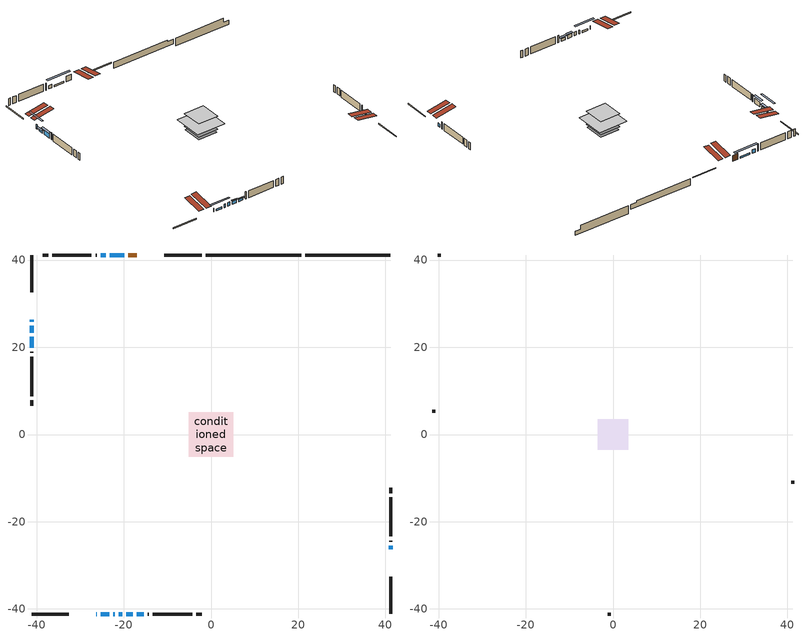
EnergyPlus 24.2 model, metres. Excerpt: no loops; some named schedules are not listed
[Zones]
conditioned space
 floor adiabatic (AdiabaticFloorConstruction): -5.05,-5.05 -5.05,5.05 5.05,5.05 5.05,-5.05 z1.29
 floor foundation (Slab1 construction): -3.36,-3.36 -3.36,3.36 3.36,3.36 3.36,-3.36 z-1.91
 floor foundation (Slab1 construction 1): -3.56,-3.56 -3.56,3.56 3.56,3.56 3.56,-3.56 z-0.84
 wall outside (RimJoist1 construction): -2.16,41.15 -10.66,41.15 / -41.15,-41.15 -32.65,-41.15 / -41.15,41.15 -41.15,32.65 / 41.15,-41.15 41.15,-32.65 z1.29:1.59
 wall outside (AdiabaticWallConstruction 1): -17.04,41.15 -18.94,41.15 z1.29:3.32
 wall outside (AdiabaticWallConstruction): -26.27,-41.15 -26.19,-41.15 / -22.36,-41.15 -22.07,-41.15 / -21.15,-41.15 -20.36,-41.15 / -19.44,-41.15 -17.91,-41.15 / 41.15,-26.27 41.15,-25.51 / -24.15,41.15 -25.27,41.15 z1.29:2.51; -41.15,26.27 -41.15,25.84 z1.29:2.92; -19.86,41.15 -23.22,41.15 / -25.27,-41.15 -23.28,-41.15 z1.29:1.88; -41.15,24.91 -41.15,23.36 z1.29:2.03; -41.15,22.43 -41.15,19.94 z1.29:2.97; -16.98,-41.15 -15.46,-41.15 z1.29:2.18
 wall outside (Wall1 construction): -26.2,41.15 -26.47,41.15 / -14.53,-41.15 -14.26,-41.15 / -41.15,19.01 -41.15,18.74 / 41.15,-24.58 41.15,-24.31 z1.29:3.73
 wall outside (Wall2 construction): -27.4,41.15 -36.43,41.15 / -13.33,-41.15 -4.3,-41.15 / -41.15,17.81 -41.15,8.78 / 41.15,-23.38 41.15,-14.35 z1.29:3.73
 wall outside (Wall3 construction): -37.36,41.15 -38.58,41.15 / -3.37,-41.15 -2.15,-41.15 / -41.15,7.85 -41.15,6.63 / 41.15,-13.42 41.15,-12.2 z1.29:3.73
 wall foundation (FoundationWall1 construction): 21.64,41.15,-1.91 21.64,41.15,0.83 39.2,41.15,0.83 39.2,41.15,-0.54 41.15,41.15,-0.54 41.15,41.15,-1.91
 wall foundation (FoundationWall2 construction): -1.23,41.15,-0.84 -1.23,41.15,1.29 18.52,41.15,1.29 18.52,41.15,0.76 20.71,41.15,0.76 20.71,41.15,-0.84
 window (WindowConstruction 6): -26.27,-41.15 -26.19,-41.15 z1.29:2.51
 window (WindowConstruction 9): -41.15,26.27 -41.15,25.84 z1.29:2.91
 window (WindowConstruction 10): -19.87,41.15 -23.22,41.15 z1.29:1.88
 window (WindowConstruction 11): -25.27,-41.15 -23.28,-41.15 z1.29:1.88
 window (WindowConstruction 7): -22.36,-41.15 -22.07,-41.15 z1.29:2.51
 window (WindowConstruction 8): -21.15,-41.15 -20.37,-41.15 z1.29:2.51
 window (WindowConstruction): -41.15,24.91 -41.15,23.36 z1.29:2.03
 window (WindowConstruction 1): -41.15,22.43 -41.15,19.94 z1.29:2.97
 window (WindowConstruction 2): -19.44,-41.15 -17.91,-41.15 z1.29:2.51
 window (WindowConstruction 3): -16.98,-41.15 -15.46,-41.15 z1.29:2.18
 window (WindowConstruction 4): 41.15,-26.27 41.15,-25.51 z1.29:2.51
 window (WindowConstruction 5): -24.15,41.15 -25.27,41.15 z1.29:2.51
 door (Door): -17.04,41.15 -18.94,41.15 z1.29:3.32
 ceiling adiabatic (AdiabaticFloorConstruction): 5.05,-5.05 5.05,5.05 -5.05,5.05 -5.05,-5.05 z1.29
 roof outside (Roof2 construction): -16.11,41.15,3.73 -16.11,33.91,4.93 -14.28,33.91,4.93 -14.28,41.15,3.73; -27.2,-41.15,3.73 -27.2,-33.91,4.93 -29.03,-33.91,4.93 -29.03,-41.15,3.73; -41.15,27.2,3.73 -33.91,27.2,4.93 -33.91,29.03,4.93 -41.15,29.03,3.73; 41.15,-27.2,3.73 33.91,-27.2,4.93 33.91,-29.03,4.93 41.15,-29.03,3.73
attic - vented
 floor to conditioned space (Floor1 construction Reversed): -3.49,-3.49 -3.49,3.49 3.49,3.49 3.49,-3.49 z3.73
 wall outside (Wall4 construction): -39.51,41.15 -40.22,41.15 / -1.22,-41.15 -0.51,-41.15 / -41.15,5.7 -41.15,4.99 / 41.15,-11.27 41.15,-10.56 z1.29:3.73
 roof outside (Roof1 construction): -13.35,41.15,3.73 -13.35,34.21,4.88 -11.59,34.21,4.88 -11.59,41.15,3.73; -29.96,-41.15,3.73 -29.96,-34.21,4.88 -31.72,-34.21,4.88 -31.72,-41.15,3.73; -41.15,29.96,3.73 -34.21,29.96,4.88 -34.21,31.72,4.88 -41.15,31.72,3.73; 41.15,-29.96,3.73 34.21,-29.96,4.88 34.21,-31.72,4.88 41.15,-31.72,3.73
shading: -41.15,22.85 -41.15,29.26 -41.76,29.26 -41.76,22.85 z5.9; -25.75,41.15 -17.34,41.15 -17.34,41.76 -25.75,41.76 z4.41; -20.75,-41.15 -27.8,-41.15 -27.8,-41.76 -20.75,-41.76 z4.41; -41.15,22.9 -41.15,25.37 -41.76,25.37 -41.76,22.9 z2.49; -41.15,19.3 -41.15,23.07 -41.76,23.07 -41.76,19.3 z3.61; -17.61,-41.15 -19.74,-41.15 -19.74,-41.76 -17.61,-41.76 z2.81; -15.16,-41.15 -17.28,-41.15 -17.28,-41.76 -15.16,-41.76 z2.48
[Building]
Building 1: Terrain=Suburbs
[Site:Location]
Sudbury AP_ON: Latitude {deg}=46.63; Longitude {deg}=-80.8; Time Zone {hr}=-5; Elevation {m}=348; Keep Site Location Information=Yes
[Site:GroundTemperature:Shallow]
-0.3816, -2.62727, -2.80711, -1.74143, 2.53671, 6.79491, 10.4865, 12.8251, 13.0238, 11.1217, 7.52425, 3.39668
[Site:WaterMainsTemperature]
Calculation Method=Schedule; Temperature Schedule=mains temperature schedule
[Material] Roughness=Rough; Thermal Absorptance=0.9
Name | Thickness {m} | Conductivity {W/m-K} | Density {kg/m3} | Specific Heat {J/kg-K} | Solar Absorptance | Visible Absorptance
asphalt or fiberglass shingles | 0.00635 | 0.162714 | 1121.4 | 1465.45 | 0.4 | 0.4
ceiling loosefill ins | 0.0846667 | 0.0480833 | 16.02 | 1046.75 | 0.7 | 0.7
ceiling stud and cavity | 0.1397 | 0.103169 | 65.682 | 1177.47 | 0.7 | 0.7
concrete 4.0 in. | 0.1016 | 1.803125 | 2242.8 | 837.4 | 0.7 | 0.7
concrete 8.0 in. | 0.2032 | 1.803125 | 2242.8 | 837.4 | 0.7 | 0.7
door material | 0.04445 | 0.188738 | 512.64 | 1214.23 | 0.7 | 0.7
exterior vertical ins; exterior vertical ins 1 | 0.00336226 | 0.029427 | 32.04 | 1214.23 | 0.7 | 0.7
floor covering | 0.0127 | 0.0433444 | 54.468 | 1339.84 | 0.6 | 0.6
floor rigid ins; wall rigid ins 1 | 0.512978 | 0.029427 | 32.04 | 1214.23 | 0.7 | 0.7
floor stud and cavity | 0.1397 | 1.75129 | 37.0049 | 1207.88 | 0.7 | 0.7
furniture material conditioned space 1 | 0.1524 | 0.115458 | 640.8 | 1214.23 | 0.6 | 0.6
gypsum board | 0.0127 | 0.160291 | 801 | 837.4 | 0.6 | 0.6
gypsum board 1 | 0.0127 | 0.160291 | 801 | 837.4 | 0.7 | 0.7
osb sheathing 0.5 in. | 0.0127 | 0.115458 | 512.64 | 1214.23 | 0.7 | 0.7
osb sheathing 0.75 in. | 0.01905 | 0.115458 | 512.64 | 1214.23 | 0.7 | 0.7
osb sheathing 2.0 in. | 0.0508 | 0.115458 | 512.64 | 1214.23 | 0.7 | 0.7
rim joist stud and cavity | 0.0508 | 0.0547875 | 125.044 | 1163.47 | 0.6 | 0.6
roof rigid ins; wall rigid ins | 0.051816 | 0.029427 | 32.04 | 1214.23 | 0.7 | 0.7
roof stud and cavity | 0.2032 | 0.151431 | 78.34581 | 1123.46 | 0.7 | 0.7
wall stud and cavity | 0.1397 | 0.202397 | 139.0536 | 1170.24 | 0.7 | 0.7
wall stud and cavity 1 | 0.1397 | 0.0809575 | 139.0536 | 1170.24 | 0.7 | 0.7
wall stud and cavity 2 | 0.1397 | 0.0985572 | 139.0536 | 1170.24 | 0.7 | 0.7
wall stud and cavity 3 | 0.0889 | 6.1454 | 50.32683 | 1063.81 | 0.6 | 0.6
wall stud and cavity 4 | 0.0889 | 0.380278 | 52.3479 | 1209.89 | 0.7 | 0.7
wall stud and cavity 5 | 0.0889 | 0.391764 | 83.0341 | 1211.67 | 0.7 | 0.7
wood siding | 0.0254 | 0.102417 | 544.68 | 1172.36 | 0.4 | 0.4
wood siding 1 | 0.00254 | 0.102417 | 544.68 | 1172.36 | 0.4 | 0.4
wood siding 2; wood siding 3; wood siding 4 | 0.0254 | 0.102417 | 544.68 | 1172.36 | 0.7 | 0.7
[WindowMaterial:SimpleGlazingSystem]
Name | U-Factor {W/m2-K} | Solar Heat Gain Coefficient
WindowMaterial | 2.84638 | 0.64
WindowMaterial 1 | 2.83843 | 0.7
WindowMaterial 10 | 5.49687 | 0.71
WindowMaterial 11 | 5.37309 | 0.69
WindowMaterial 2 | 2.84865 | 0.67
WindowMaterial 3 | 2.847517 | 0.65
WindowMaterial 4 | 2.850356 | 0.63
WindowMaterial 5 | 2.84411 | 0.65
WindowMaterial 6 | 7.36323 | 0.59
WindowMaterial 7 | 6.853346 | 0.71
WindowMaterial 8 | 6.67051 | 0.76
WindowMaterial 9 | 5.27429 | 0.67
[Construction]
AdiabaticFloorConstruction: floor stud and cavity, floor rigid ins, osb sheathing 0.75 in., floor covering
AdiabaticWallConstruction: wood siding 3, wall rigid ins 1, wall stud and cavity 4, gypsum board
AdiabaticWallConstruction 1: wood siding 4, wall rigid ins 1, wall stud and cavity 4, gypsum board
Door: door material
Floor1 construction Reversed: gypsum board, ceiling stud and cavity, ceiling loosefill ins
FoundationWall1 construction; FoundationWall2 construction: concrete 8.0 in., gypsum board 1
furniture construction conditioned space 1: furniture material conditioned space 1
PartitionWallConstruction: gypsum board, wall stud and cavity 5, gypsum board
RimJoist1 construction: wood siding 2, osb sheathing 2.0 in., rim joist stud and cavity
Roof1 construction: asphalt or fiberglass shingles
Roof2 construction: asphalt or fiberglass shingles, roof rigid ins, osb sheathing 0.75 in., roof stud and cavity, gypsum board
Slab1 construction; Slab1 construction 1: concrete 4.0 in.
Wall1 construction: wood siding, wall rigid ins, osb sheathing 0.5 in., wall stud and cavity, gypsum board
Wall2 construction: wood siding, osb sheathing 0.5 in., wall stud and cavity 1, gypsum board
Wall3 construction: wood siding, osb sheathing 0.5 in., wall stud and cavity 2, gypsum board
Wall4 construction: wood siding 1, wall stud and cavity 3
WindowConstruction: WindowMaterial
WindowConstruction 1: WindowMaterial 1
WindowConstruction 10: WindowMaterial 10
WindowConstruction 11: WindowMaterial 11
WindowConstruction 2: WindowMaterial 2
WindowConstruction 3: WindowMaterial 3
WindowConstruction 4: WindowMaterial 4
WindowConstruction 5: WindowMaterial 5
WindowConstruction 6: WindowMaterial 6
WindowConstruction 7: WindowMaterial 7
WindowConstruction 8: WindowMaterial 8
WindowConstruction 9: WindowMaterial 9
[Zone] Multiplier=1; Part of Total Floor Area=Yes
Name | Volume {m3}
attic - vented | 9.33205
conditioned space | 522.5
[Space]
Name | Zone | Volume {m3}
attic - vented 1 | attic - vented | 9.33205
conditioned space 1 | conditioned space | 522.5
[ZoneInfiltration:EffectiveLeakageArea]
infil attic - vented 1: Zone or Space=attic - vented 1; Schedule=Always On Discrete; Effective Air Leakage Area {cm2}=1887.87; Stack Coefficient=0.000249947; Wind Coefficient=1.06818e-05
[ZoneMixing]
whole house fan mix: Zone or Space=attic - vented; Schedule=Always On Continuous; Design Flow Rate Calculation Method=Flow/Zone; Design Flow Rate {m3/s}=0; Source Zone or Space=conditioned space
[SurfaceProperty:ExposedFoundationPerimeter] Exposed Perimeter Calculation Method=TotalExposedPerimeter
Name | Total Exposed Perimeter {m}
Slab1 | 19.507
Slab1 1 | 21.946
[InternalMass] Zone or ZoneList=conditioned space; Space or SpaceList=conditioned space 1
Name | Construction | Surface Area {m2}
furniture mass conditioned space 1 | furniture construction conditioned space 1 | 79.1203
partition wall mass | PartitionWallConstruction | 197.801
[Lights]
interior lighting: Zone or ZoneList or Space or SpaceList=conditioned space 1; Schedule=interior lighting schedule; Design Level Calculation Method=LightingLevel; Lighting Level {W}=343.2; Return Air Fraction=0; Fraction Radiant=0.6; Fraction Visible=0.2; Fraction Replaceable=1
[People]
occupants: Zone or ZoneList or Space or SpaceList=conditioned space 1; Number of People Schedule=occupants schedule; Number of People Calculation Method=People; Number of People=3; Fraction Radiant=0.314171; Sensible Heat Fraction=0.56303; Activity Level Schedule=occupants activity schedule; Carbon Dioxide Generation Rate {m3/s-W}=0; Enable ASHRAE 55 Comfort Warnings=No; Mean Radiant Temperature Calculation Type=EnclosureAveraged
[ElectricEquipment] Zone or ZoneList or Space or SpaceList=conditioned space 1; Design Level Calculation Method=EquipmentLevel
Name | Schedule | Design Level {W} | Fraction Latent | Fraction Radiant | Fraction Lost
clothes dryer | clothes dryer schedule | 140.772 | 0.015 | 0.081 | 0.85
clothes washer | clothes washer schedule | 32.1985 | 0.03 | 0.162 | 0.7
cooking range | cooking range schedule | 215.147 | 0.08 | 0.432 | 0.2
dishwasher | dishwasher schedule | 66.8632 | 0.3 | 0.18 | 0.4
fridge | fridge schedule | 72.9452 | 0 | 0.6 | 0
mech vent house fan | mech vent house fan schedule | 0 | 0 | 0 | 1
mech vent house fan cfis | mech vent house fan cfis schedule | 0 | 0 | 0 | 0
misc plug loads | misc plug loads schedule | 494.7 | 0.045 | 0.513 | 0.1
whole house fan | Always On Discrete | 0 | 0 | 0 | 1
[OtherEquipment] Zone or ZoneList or Space or SpaceList=conditioned space 1; Design Level Calculation Method=EquipmentLevel
Name | Fuel Type | Schedule | Design Level {W} | Fraction Latent | Fraction Radiant | Fraction Lost
clothes dryer 1 | Electricity | clothes dryer schedule | 0 | 0.015 | 0.081 | 0.85
cooking range 1 | Electricity | cooking range schedule | 0 | 0.08 | 0.432 | 0.2
general water use latent | None | general water use schedule | 62.594 | 1 | 0 | 0
general water use sensible | None | general water use schedule | -61.6891 | 0 | 0.6 | 0
mech vent house fan latent load | None | Always On Discrete | 0 | 1 | 0 | 0
mech vent house fan sensible load | None | Always On Discrete | 0 | 0 | 0 | 0
water heater energy adjustment1 | Electricity | Always On Discrete | 0.01 | 0 | 0 | 1
[ZoneInfiltration:DesignFlowRate] Zone or ZoneList or Space or SpaceList=conditioned space 1; Schedule=Always On Discrete; Design Flow Rate Calculation Method=Flow/Zone; Design Flow Rate {m3/s}=0
infil flow; natural vent flow; whole house fan flow
[ZoneControl:Thermostat]
conditioned space Thermostat: Zone or ZoneList=conditioned space; Control Type Schedule=conditioned space Thermostat Schedule; Control 1=conditioned space temperature setpoint; Temperature Difference Between Cutout And Setpoint {deltaC}=0
[ThermostatSetpoint:DualSetpoint]
conditioned space temperature setpoint: Heating Setpoint Temperature Schedule=heating setpoint; Cooling Setpoint Temperature Schedule=cooling setpoint
[Zone equipment]
conditioned space: electric baseboard
[Foundation:Kiva] Initial Indoor Air Temperature {C}=18; Wall Depth Below Slab {m}=0.2032; Custom Block X Position 1 {m}=0.2159; Custom Block Z Position 1 {m}=0
Name | Wall Height Above Grade {m} | Custom Block Material Name 1 | Custom Block Depth 1 {m}
Foundation Kiva 1 | 0.830001 | exterior vertical ins | 2.74
Foundation Kiva 2 | 1.29001 | exterior vertical ins 1 | 2.13
[Foundation:Kiva:Settings]
Soil Conductivity {W/m-K}=0.849921; Soil Density {kg/m3}=1842.3; Soil Specific Heat {J/kg-K}=418.7; Ground Solar Absorptivity=0.9; Ground Thermal Absorptivity=0.9; Ground Surface Roughness {m}=0.03; Far-Field Width {m}=40; Deep-Ground Boundary Condition=ZeroFlux; Deep-Ground Depth {m}=40; Minimum Cell Dimension {m}=0.2; Maximum Cell Growth Coefficient=3; Simulation Timestep=Timestep
[Exterior:Lights]
exterior lighting: Schedule=exterior lighting schedule; Design Level {W}=75.6
[EnergyManagementSystem:Sensor] Output:Variable or Output:Meter Index Key=conditioned space
Name | Output:Variable or Output:Meter
conditioned_space_clg_unmet_s | Zone Cooling Setpoint Not Met Time
conditioned_space_htg_unmet_s | Zone Heating Setpoint Not Met Time
fridge_tin_s; tin_s; tin_s_1 | Zone Mean Air Temperature
tout_s | Zone Outdoor Air Drybulb Temperature
win_s | Zone Air Humidity Ratio
[Schedule:Constant]
Name | Hourly Value
Always On Continuous; mech vent house fan schedule; mech vent house fan cfis schedule; Always On Discrete | 1
occupants activity schedule | 117.228
fridge schedule | 0
[Schedule:Week:Daily]
interior lighting schedule Week Rule - Jan1-Jan27: interior lighting schedule day, interior lighting schedule day, interior lighting schedule day, interior lighting schedule day, interior lighting schedule day, interior lighting schedule day, interior lighting schedule day, interior lighting schedule default day, interior lighting schedule default day, interior lighting schedule default day, interior lighting schedule default day, interior lighting schedule default day
interior lighting schedule Week Rule - Jan28-Feb3: interior lighting schedule day, interior lighting schedule day, interior lighting schedule day, interior lighting schedule day, interior lighting schedule day 1, interior lighting schedule day 1, interior lighting schedule day 1, interior lighting schedule default day, interior lighting schedule default day, interior lighting schedule default day, interior lighting schedule default day, interior lighting schedule default day
interior lighting schedule Week Rule - Feb4-Feb24: interior lighting schedule day 1, interior lighting schedule day 1, interior lighting schedule day 1, interior lighting schedule day 1, interior lighting schedule day 1, interior lighting schedule day 1, interior lighting schedule day 1, interior lighting schedule default day, interior lighting schedule default day, interior lighting schedule default day, interior lighting schedule default day, interior lighting schedule default day
interior lighting schedule Week Rule - Feb25-Mar3: interior lighting schedule day 1, interior lighting schedule day 1, interior lighting schedule day 1, interior lighting schedule day 1, interior lighting schedule day 2, interior lighting schedule day 2, interior lighting schedule day 2, interior lighting schedule default day, interior lighting schedule default day, interior lighting schedule default day, interior lighting schedule default day, interior lighting schedule default day
interior lighting schedule Week Rule - Mar4-Mar31: interior lighting schedule day 2, interior lighting schedule day 2, interior lighting schedule day 2, interior lighting schedule day 2, interior lighting schedule day 2, interior lighting schedule day 2, interior lighting schedule day 2, interior lighting schedule default day, interior lighting schedule default day, interior lighting schedule default day, interior lighting schedule default day, interior lighting schedule default day
interior lighting schedule Week Rule - Apr1-Apr28: interior lighting schedule day 3, interior lighting schedule day 3, interior lighting schedule day 3, interior lighting schedule day 3, interior lighting schedule day 3, interior lighting schedule day 3, interior lighting schedule day 3, interior lighting schedule default day, interior lighting schedule default day, interior lighting schedule default day, interior lighting schedule default day, interior lighting schedule default day
interior lighting schedule Week Rule - Apr29-May5: interior lighting schedule day 3, interior lighting schedule day 3, interior lighting schedule day 4, interior lighting schedule day 4, interior lighting schedule day 4, interior lighting schedule day 4, interior lighting schedule day 4, interior lighting schedule default day, interior lighting schedule default day, interior lighting schedule default day, interior lighting schedule default day, interior lighting schedule default day
interior lighting schedule Week Rule - May6-May26: interior lighting schedule day 4, interior lighting schedule day 4, interior lighting schedule day 4, interior lighting schedule day 4, interior lighting schedule day 4, interior lighting schedule day 4, interior lighting schedule day 4, interior lighting schedule default day, interior lighting schedule default day, interior lighting schedule default day, interior lighting schedule default day, interior lighting schedule default day
interior lighting schedule Week Rule - May27-Jun2: interior lighting schedule day 4, interior lighting schedule day 4, interior lighting schedule day 4, interior lighting schedule day 4, interior lighting schedule day 4, interior lighting schedule day 5, interior lighting schedule day 5, interior lighting schedule default day, interior lighting schedule default day, interior lighting schedule default day, interior lighting schedule default day, interior lighting schedule default day
interior lighting schedule Week Rule - Jun3-Jun30: interior lighting schedule day 5, interior lighting schedule day 5, interior lighting schedule day 5, interior lighting schedule day 5, interior lighting schedule day 5, interior lighting schedule day 5, interior lighting schedule day 5, interior lighting schedule default day, interior lighting schedule default day, interior lighting schedule default day, interior lighting schedule default day, interior lighting schedule default day
interior lighting schedule Week Rule - Jul1-Jul28: interior lighting schedule day 6, interior lighting schedule day 6, interior lighting schedule day 6, interior lighting schedule day 6, interior lighting schedule day 6, interior lighting schedule day 6, interior lighting schedule day 6, interior lighting schedule default day, interior lighting schedule default day, interior lighting schedule default day, interior lighting schedule default day, interior lighting schedule default day
interior lighting schedule Week Rule - Jul29-Aug4: interior lighting schedule day 6, interior lighting schedule day 6, interior lighting schedule day 6, interior lighting schedule day 7, interior lighting schedule day 7, interior lighting schedule day 7, interior lighting schedule day 7, interior lighting schedule default day, interior lighting schedule default day, interior lighting schedule default day, interior lighting schedule default day, interior lighting schedule default day
interior lighting schedule Week Rule - Aug5-Aug25: interior lighting schedule day 7, interior lighting schedule day 7, interior lighting schedule day 7, interior lighting schedule day 7, interior lighting schedule day 7, interior lighting schedule day 7, interior lighting schedule day 7, interior lighting schedule default day, interior lighting schedule default day, interior lighting schedule default day, interior lighting schedule default day, interior lighting schedule default day
interior lighting schedule Week Rule - Aug26-Sep1: interior lighting schedule day 7, interior lighting schedule day 7, interior lighting schedule day 7, interior lighting schedule day 7, interior lighting schedule day 7, interior lighting schedule day 7, interior lighting schedule day 8, interior lighting schedule default day, interior lighting schedule default day, interior lighting schedule default day, interior lighting schedule default day, interior lighting schedule default day
interior lighting schedule Week Rule - Sep2-Sep29: interior lighting schedule day 8, interior lighting schedule day 8, interior lighting schedule day 8, interior lighting schedule day 8, interior lighting schedule day 8, interior lighting schedule day 8, interior lighting schedule day 8, interior lighting schedule default day, interior lighting schedule default day, interior lighting schedule default day, interior lighting schedule default day, interior lighting schedule default day
interior lighting schedule Week Rule - Sep30-Oct6: interior lighting schedule day 8, interior lighting schedule day 9, interior lighting schedule day 9, interior lighting schedule day 9, interior lighting schedule day 9, interior lighting schedule day 9, interior lighting schedule day 9, interior lighting schedule default day, interior lighting schedule default day, interior lighting schedule default day, interior lighting schedule default day, interior lighting schedule default day
interior lighting schedule Week Rule - Oct7-Oct27: interior lighting schedule day 9, interior lighting schedule day 9, interior lighting schedule day 9, interior lighting schedule day 9, interior lighting schedule day 9, interior lighting schedule day 9, interior lighting schedule day 9, interior lighting schedule default day, interior lighting schedule default day, interior lighting schedule default day, interior lighting schedule default day, interior lighting schedule default day
interior lighting schedule Week Rule - Oct28-Nov3: interior lighting schedule day 9, interior lighting schedule day 9, interior lighting schedule day 9, interior lighting schedule day 9, interior lighting schedule day 10, interior lighting schedule day 10, interior lighting schedule day 10, interior lighting schedule default day, interior lighting schedule default day, interior lighting schedule default day, interior lighting schedule default day, interior lighting schedule default day
interior lighting schedule Week Rule - Nov4-Nov24: interior lighting schedule day 10, interior lighting schedule day 10, interior lighting schedule day 10, interior lighting schedule day 10, interior lighting schedule day 10, interior lighting schedule day 10, interior lighting schedule day 10, interior lighting schedule default day, interior lighting schedule default day, interior lighting schedule default day, interior lighting schedule default day, interior lighting schedule default day
interior lighting schedule Week Rule - Nov25-Dec1: interior lighting schedule day 10, interior lighting schedule day 10, interior lighting schedule day 10, interior lighting schedule day 10, interior lighting schedule day 10, interior lighting schedule day 10, interior lighting schedule day 11, interior lighting schedule default day, interior lighting schedule default day, interior lighting schedule default day, interior lighting schedule default day, interior lighting schedule default day
interior lighting schedule Week Rule - Dec2-Dec31: interior lighting schedule day 11, interior lighting schedule day 11, interior lighting schedule day 11, interior lighting schedule day 11, interior lighting schedule day 11, interior lighting schedule day 11, interior lighting schedule day 11, interior lighting schedule default day, interior lighting schedule default day, interior lighting schedule default day, interior lighting schedule default day, interior lighting schedule default day
occupants schedule Week Rule - Jan1-Dec31: occupants schedule day, occupants schedule day, occupants schedule day, occupants schedule day, occupants schedule day, occupants schedule day, occupants schedule day, occupants schedule default day, occupants schedule default day, occupants schedule default day, occupants schedule default day, occupants schedule default day
clothes dryer schedule Week Rule - Jan1-Dec31: clothes dryer schedule day, clothes dryer schedule day, clothes dryer schedule day, clothes dryer schedule day, clothes dryer schedule day, clothes dryer schedule day, clothes dryer schedule day, clothes dryer schedule default day, clothes dryer schedule default day, clothes dryer schedule default day, clothes dryer schedule default day, clothes dryer schedule default day
clothes washer schedule Week Rule - Jan1-Dec31: clothes washer schedule day, clothes washer schedule day, clothes washer schedule day, clothes washer schedule day, clothes washer schedule day, clothes washer schedule day, clothes washer schedule day, clothes washer schedule default day, clothes washer schedule default day, clothes washer schedule default day, clothes washer schedule default day, clothes washer schedule default day
cooking range schedule Week Rule - Jan1-Dec31: cooking range schedule day, cooking range schedule day, cooking range schedule day, cooking range schedule day, cooking range schedule day, cooking range schedule day, cooking range schedule day, cooking range schedule default day, cooking range schedule default day, cooking range schedule default day, cooking range schedule default day, cooking range schedule default day
dishwasher schedule Week Rule - Jan1-Dec31: dishwasher schedule day, dishwasher schedule day, dishwasher schedule day, dishwasher schedule day, dishwasher schedule day, dishwasher schedule day, dishwasher schedule day, dishwasher schedule default day, dishwasher schedule default day, dishwasher schedule default day, dishwasher schedule default day, dishwasher schedule default day
misc plug loads schedule Week Rule - Jan1-Dec31: misc plug loads schedule day, misc plug loads schedule day, misc plug loads schedule day, misc plug loads schedule day, misc plug loads schedule day, misc plug loads schedule day, misc plug loads schedule day, misc plug loads schedule default day, misc plug loads schedule default day, misc plug loads schedule default day, misc plug loads schedule default day, misc plug loads schedule default day
general water use schedule Week Rule - Jan1-Dec31: general water use schedule day, general water use schedule day, general water use schedule day, general water use schedule day, general water use schedule day, general water use schedule day, general water use schedule day, general water use schedule default day, general water use schedule default day, general water use schedule default day, general water use schedule default day, general water use schedule default day
exterior lighting schedule Week Rule - Jan1-Jan27: exterior lighting schedule day, exterior lighting schedule day, exterior lighting schedule day, exterior lighting schedule day, exterior lighting schedule day, exterior lighting schedule day, exterior lighting schedule day, exterior lighting schedule default day, exterior lighting schedule default day, exterior lighting schedule default day, exterior lighting schedule default day, exterior lighting schedule default day
exterior lighting schedule Week Rule - Jan28-Feb3: exterior lighting schedule day, exterior lighting schedule day, exterior lighting schedule day, exterior lighting schedule day, exterior lighting schedule day 1, exterior lighting schedule day 1, exterior lighting schedule day 1, exterior lighting schedule default day, exterior lighting schedule default day, exterior lighting schedule default day, exterior lighting schedule default day, exterior lighting schedule default day
exterior lighting schedule Week Rule - Feb4-Feb24: exterior lighting schedule day 1, exterior lighting schedule day 1, exterior lighting schedule day 1, exterior lighting schedule day 1, exterior lighting schedule day 1, exterior lighting schedule day 1, exterior lighting schedule day 1, exterior lighting schedule default day, exterior lighting schedule default day, exterior lighting schedule default day, exterior lighting schedule default day, exterior lighting schedule default day
exterior lighting schedule Week Rule - Feb25-Mar3: exterior lighting schedule day 1, exterior lighting schedule day 1, exterior lighting schedule day 1, exterior lighting schedule day 1, exterior lighting schedule day 2, exterior lighting schedule day 2, exterior lighting schedule day 2, exterior lighting schedule default day, exterior lighting schedule default day, exterior lighting schedule default day, exterior lighting schedule default day, exterior lighting schedule default day
exterior lighting schedule Week Rule - Mar4-Mar31: exterior lighting schedule day 2, exterior lighting schedule day 2, exterior lighting schedule day 2, exterior lighting schedule day 2, exterior lighting schedule day 2, exterior lighting schedule day 2, exterior lighting schedule day 2, exterior lighting schedule default day, exterior lighting schedule default day, exterior lighting schedule default day, exterior lighting schedule default day, exterior lighting schedule default day
exterior lighting schedule Week Rule - Apr1-Apr28: exterior lighting schedule day 3, exterior lighting schedule day 3, exterior lighting schedule day 3, exterior lighting schedule day 3, exterior lighting schedule day 3, exterior lighting schedule day 3, exterior lighting schedule day 3, exterior lighting schedule default day, exterior lighting schedule default day, exterior lighting schedule default day, exterior lighting schedule default day, exterior lighting schedule default day
exterior lighting schedule Week Rule - Apr29-May5: exterior lighting schedule day 3, exterior lighting schedule day 3, exterior lighting schedule day 4, exterior lighting schedule day 4, exterior lighting schedule day 4, exterior lighting schedule day 4, exterior lighting schedule day 4, exterior lighting schedule default day, exterior lighting schedule default day, exterior lighting schedule default day, exterior lighting schedule default day, exterior lighting schedule default day
exterior lighting schedule Week Rule - May6-May26: exterior lighting schedule day 4, exterior lighting schedule day 4, exterior lighting schedule day 4, exterior lighting schedule day 4, exterior lighting schedule day 4, exterior lighting schedule day 4, exterior lighting schedule day 4, exterior lighting schedule default day, exterior lighting schedule default day, exterior lighting schedule default day, exterior lighting schedule default day, exterior lighting schedule default day
exterior lighting schedule Week Rule - May27-Jun2: exterior lighting schedule day 4, exterior lighting schedule day 4, exterior lighting schedule day 4, exterior lighting schedule day 4, exterior lighting schedule day 4, exterior lighting schedule day 5, exterior lighting schedule day 5, exterior lighting schedule default day, exterior lighting schedule default day, exterior lighting schedule default day, exterior lighting schedule default day, exterior lighting schedule default day
exterior lighting schedule Week Rule - Jun3-Jun30: exterior lighting schedule day 5, exterior lighting schedule day 5, exterior lighting schedule day 5, exterior lighting schedule day 5, exterior lighting schedule day 5, exterior lighting schedule day 5, exterior lighting schedule day 5, exterior lighting schedule default day, exterior lighting schedule default day, exterior lighting schedule default day, exterior lighting schedule default day, exterior lighting schedule default day
exterior lighting schedule Week Rule - Jul1-Jul28: exterior lighting schedule day 6, exterior lighting schedule day 6, exterior lighting schedule day 6, exterior lighting schedule day 6, exterior lighting schedule day 6, exterior lighting schedule day 6, exterior lighting schedule day 6, exterior lighting schedule default day, exterior lighting schedule default day, exterior lighting schedule default day, exterior lighting schedule default day, exterior lighting schedule default day
exterior lighting schedule Week Rule - Jul29-Aug4: exterior lighting schedule day 6, exterior lighting schedule day 6, exterior lighting schedule day 6, exterior lighting schedule day 7, exterior lighting schedule day 7, exterior lighting schedule day 7, exterior lighting schedule day 7, exterior lighting schedule default day, exterior lighting schedule default day, exterior lighting schedule default day, exterior lighting schedule default day, exterior lighting schedule default day
exterior lighting schedule Week Rule - Aug5-Aug25: exterior lighting schedule day 7, exterior lighting schedule day 7, exterior lighting schedule day 7, exterior lighting schedule day 7, exterior lighting schedule day 7, exterior lighting schedule day 7, exterior lighting schedule day 7, exterior lighting schedule default day, exterior lighting schedule default day, exterior lighting schedule default day, exterior lighting schedule default day, exterior lighting schedule default day
exterior lighting schedule Week Rule - Aug26-Sep1: exterior lighting schedule day 7, exterior lighting schedule day 7, exterior lighting schedule day 7, exterior lighting schedule day 7, exterior lighting schedule day 7, exterior lighting schedule day 7, exterior lighting schedule day 8, exterior lighting schedule default day, exterior lighting schedule default day, exterior lighting schedule default day, exterior lighting schedule default day, exterior lighting schedule default day
exterior lighting schedule Week Rule - Sep2-Sep29: exterior lighting schedule day 8, exterior lighting schedule day 8, exterior lighting schedule day 8, exterior lighting schedule day 8, exterior lighting schedule day 8, exterior lighting schedule day 8, exterior lighting schedule day 8, exterior lighting schedule default day, exterior lighting schedule default day, exterior lighting schedule default day, exterior lighting schedule default day, exterior lighting schedule default day
[Schedule:Year]
interior lighting schedule: interior lighting schedule Week Rule - Jan1-Jan27, 1, 1, 1, 27, interior lighting schedule Week Rule - Jan28-Feb3, 1, 28, 2, 3, interior lighting schedule Week Rule - Feb4-Feb24, 2, 4, 2, 24, interior lighting schedule Week Rule - Feb25-Mar3, 2, 25, 3, 3, interior lighting schedule Week Rule - Mar4-Mar31, 3, 4, 3, 31, interior lighting schedule Week Rule - Apr1-Apr28, 4, 1, 4, 28, interior lighting schedule Week Rule - Apr29-May5, 4, 29, 5, 5, interior lighting schedule Week Rule - May6-May26, 5, 6, 5, 26, interior lighting schedule Week Rule - May27-Jun2, 5, 27, 6, 2, interior lighting schedule Week Rule - Jun3-Jun30, 6, 3, 6, 30, interior lighting schedule Week Rule - Jul1-Jul28, 7, 1, 7, 28, interior lighting schedule Week Rule - Jul29-Aug4, 7, 29, 8, 4, interior lighting schedule Week Rule - Aug5-Aug25, 8, 5, 8, 25, interior lighting schedule Week Rule - Aug26-Sep1, 8, 26, 9, 1, interior lighting schedule Week Rule - Sep2-Sep29, 9, 2, 9, 29, interior lighting schedule Week Rule - Sep30-Oct6, 9, 30, 10, 6, interior lighting schedule Week Rule - Oct7-Oct27, 10, 7, 10, 27, interior lighting schedule Week Rule - Oct28-Nov3, 10, 28, 11, 3, interior lighting schedule Week Rule - Nov4-Nov24, 11, 4, 11, 24, interior lighting schedule Week Rule - Nov25-Dec1, 11, 25, 12, 1, interior lighting schedule Week Rule - Dec2-Dec31, 12, 2, 12, 31
occupants schedule: occupants schedule Week Rule - Jan1-Dec31, 1, 1, 12, 31
clothes dryer schedule: clothes dryer schedule Week Rule - Jan1-Dec31, 1, 1, 12, 31
clothes washer schedule: clothes washer schedule Week Rule - Jan1-Dec31, 1, 1, 12, 31
cooking range schedule: cooking range schedule Week Rule - Jan1-Dec31, 1, 1, 12, 31
dishwasher schedule: dishwasher schedule Week Rule - Jan1-Dec31, 1, 1, 12, 31
misc plug loads schedule: misc plug loads schedule Week Rule - Jan1-Dec31, 1, 1, 12, 31
general water use schedule: general water use schedule Week Rule - Jan1-Dec31, 1, 1, 12, 31
exterior lighting schedule: exterior lighting schedule Week Rule - Jan1-Jan27, 1, 1, 1, 27, exterior lighting schedule Week Rule - Jan28-Feb3, 1, 28, 2, 3, exterior lighting schedule Week Rule - Feb4-Feb24, 2, 4, 2, 24, exterior lighting schedule Week Rule - Feb25-Mar3, 2, 25, 3, 3, exterior lighting schedule Week Rule - Mar4-Mar31, 3, 4, 3, 31, exterior lighting schedule Week Rule - Apr1-Apr28, 4, 1, 4, 28, exterior lighting schedule Week Rule - Apr29-May5, 4, 29, 5, 5, exterior lighting schedule Week Rule - May6-May26, 5, 6, 5, 26, exterior lighting schedule Week Rule - May27-Jun2, 5, 27, 6, 2, exterior lighting schedule Week Rule - Jun3-Jun30, 6, 3, 6, 30, exterior lighting schedule Week Rule - Jul1-Jul28, 7, 1, 7, 28, exterior lighting schedule Week Rule - Jul29-Aug4, 7, 29, 8, 4, exterior lighting schedule Week Rule - Aug5-Aug25, 8, 5, 8, 25, exterior lighting schedule Week Rule - Aug26-Sep1, 8, 26, 9, 1, exterior lighting schedule Week Rule - Sep2-Sep29, 9, 2, 9, 29, exterior lighting schedule Week Rule - Sep30-Oct6, 9, 30, 10, 6, exterior lighting schedule Week Rule - Oct7-Oct27, 10, 7, 10, 27, exterior lighting schedule Week Rule - Oct28-Nov3, 10, 28, 11, 3, exterior lighting schedule Week Rule - Nov4-Nov24, 11, 4, 11, 24, exterior lighting schedule Week Rule - Nov25-Dec1, 11, 25, 12, 1, exterior lighting schedule Week Rule - Dec2-Dec31, 12, 2, 12, 31
[Schedule:Compact]
conditioned space Thermostat Schedule: Through: 12/31, For: AllDays, Until: 24:00, 4
mains temperature schedule: Through: 01/01, For: AllDays, Until: 24:00, 4.89722, Through: 01/02, For: AllDays, Until: 24:00, 4.825, Through: 01/03, For: AllDays, Until: 24:00, 4.75389, Through: 01/04, For: AllDays, Until: 24:00, 4.68333, Through: 01/05, For: AllDays, Until: 24:00, 4.61444, Through: 01/06, For: AllDays, Until: 24:00, 4.54611, Through: 01/07, For: AllDays, Until: 24:00, 4.47889, Through: 01/08, For: AllDays, Until: 24:00, 4.41333, Through: 01/09, For: AllDays, Until: 24:00, 4.34833, Through: 01/10, For: AllDays, Until: 24:00, 4.285, Through: 01/11, For: AllDays, Until: 24:00, 4.22278, Through: 01/12, For: AllDays, Until: 24:00, 4.16111, Through: 01/13, For: AllDays, Until: 24:00, 4.10167, Through: 01/14, For: AllDays, Until: 24:00, 4.04278, Through: 01/15, For: AllDays, Until: 24:00, 3.985, Through: 01/16, For: AllDays, Until: 24:00, 3.92889, Through: 01/17, For: AllDays, Until: 24:00, 3.87389, Through: 01/18, For: AllDays, Until: 24:00, 3.82056, Through: 01/19, For: AllDays, Until: 24:00, 3.76833, Through: 01/20, For: AllDays, Until: 24:00, 3.71722, Through: 01/21, For: AllDays, Until: 24:00, 3.66778, Through: 01/22, For: AllDays, Until: 24:00, 3.61944, Through: 01/23, For: AllDays, Until: 24:00, 3.57278, Through: 01/24, For: AllDays, Until: 24:00, 3.52722, Through: 01/25, For: AllDays, Until: 24:00, 3.48333, Through: 01/26, For: AllDays, Until: 24:00, 3.44056, Through: 01/27, For: AllDays, Until: 24:00, 3.39944, Through: 01/28, For: AllDays, Until: 24:00, 3.35944, Through: 01/29, For: AllDays, Until: 24:00, 3.32111, Through: 01/30, For: AllDays, Until: 24:00, 3.28444, Through: 01/31, For: AllDays, Until: 24:00, 3.24889, Through: 02/01, For: AllDays, Until: 24:00, 3.215, Through: 02/02, For: AllDays, Until: 24:00, 3.18278, Through: 02/03, For: AllDays, Until: 24:00, 3.15167, Through: 02/04, For: AllDays, Until: 24:00, 3.12278, Through: 02/05, For: AllDays, Until: 24:00, 3.095, Through: 02/06, For: AllDays, Until: 24:00, 3.06833, Through: 02/07, For: AllDays, Until: 24:00, 3.04389, Through: 02/08, For: AllDays, Until: 24:00, 3.02056, Through: 02/09, For: AllDays, Until: 24:00, 2.99889, Through: 02/10, For: AllDays, Until: 24:00, 2.97889, Through: 02/11, For: AllDays, Until: 24:00, 2.96056, Through: 02/12, For: AllDays, Until: 24:00, 2.94333, Through: 02/13, For: AllDays, Until: 24:00, 2.92833, Through: 02/14, For: AllDays, Until: 24:00, 2.91444, Through: 02/15, For: AllDays, Until: 24:00, 2.90222, Through: 02/16, For: AllDays, Until: 24:00, 2.89167, Through: 02/17, For: AllDays, Until: 24:00, 2.88278, Through: 02/18, For: AllDays, Until: 24:00, 2.87556, Through: 02/19, For: AllDays, Until: 24:00, 2.86944, Through: 02/20, For: AllDays, Until: 24:00, 2.86556, Through: 02/21, For: AllDays, Until: 24:00, 2.86278, Through: 02/22, For: AllDays, Until: 24:00, 2.86222, Through: 02/23, For: AllDays, Until: 24:00, 2.86278, Through: 02/24, For: AllDays, Until: 24:00, 2.865, Through: 02/25, For: AllDays, Until: 24:00, 2.86889, Through: 02/26, For: AllDays, Until: 24:00, 2.87444, Through: 02/27, For: AllDays, Until: 24:00, 2.88111, Through: 02/28, For: AllDays, Until: 24:00, 2.89, Through: 03/01, For: AllDays, Until: 24:00, 2.9, Through: 03/02, For: AllDays, Until: 24:00, 2.91222, Through: 03/03, For: AllDays, Until: 24:00, 2.92556, Through: 03/04, For: AllDays, Until: 24:00, 2.94056, Through: 03/05, For: AllDays, Until: 24:00, 2.95722, Through: 03/06, For: AllDays, Until: 24:00, 2.97556, Through: 03/07, For: AllDays, Until: 24:00, 2.995, Through: 03/08, For: AllDays, Until: 24:00, 3.01611, Through: 03/09, For: AllDays, Until: 24:00, 3.03944, Through: 03/10, For: AllDays, Until: 24:00, 3.06389, Through: 03/11, For: AllDays, Until: 24:00, 3.08944, Through: 03/12, For: AllDays, Until: 24:00, 3.11722, Through: 03/13, For: AllDays, Until: 24:00, 3.14611, Through: 03/14, For: AllDays, Until: 24:00, 3.17667, Through: 03/15, For: AllDays, Until: 24:00, 3.20889, Through: 03/16, For: AllDays, Until: 24:00, 3.24222, Through: 03/17, For: AllDays, Until: 24:00, 3.27722, Through: 03/18, For: AllDays, Until: 24:00, 3.31389, Through: 03/19, For: AllDays, Until: 24:00, 3.35222, Through: 03/20, For: AllDays, Until: 24:00, 3.39167, Through: 03/21, For: AllDays, Until: 24:00, 3.43222, Through: 03/22, For: AllDays, Until: 24:00, 3.475, Through: 03/23, For: AllDays, Until: 24:00, 3.51833, Through: 03/24, For: AllDays, Until: 24:00, 3.56389, Through: 03/25, For: AllDays, Until: 24:00, 3.61056, Through: 03/26, For: AllDays, Until: 24:00, 3.65833, Through: 03/27, For: AllDays, Until: 24:00, 3.70778, Through: 03/28, For: AllDays, Until: 24:00, 3.75833, Through: 03/29, For: AllDays, Until: 24:00, 3.81056, Through: 03/30, For: AllDays, Until: 24:00, 3.86389, Through: 03/31, For: AllDays, Until: 24:00, 3.91833, Through: 04/01, For: AllDays, Until: 24:00, 3.97444, Through: 04/02, For: AllDays, Until: 24:00, 4.03167, Through: 04/03, For: AllDays, Until: 24:00, 4.09, Through: 04/04, For: AllDays, Until: 24:00, 4.15, Through: 04/05, For: AllDays, Until: 24:00, 4.21056, Through: 04/06, For: AllDays, Until: 24:00, 4.27278, Through: 04/07, For: AllDays, Until: 24:00, 4.33611, Through: 04/08, For: AllDays, Until: 24:00, 4.40056, Through: 04/09, For: AllDays, Until: 24:00, 4.46611, Through: 04/10, For: AllDays, Until: 24:00, 4.53333, Through: 04/11, For: AllDays, Until: 24:00, 4.60111, Through: 04/12, For: AllDays, Until: 24:00, 4.67, Through: 04/13, For: AllDays, Until: 24:00, 4.74, Through: 04/14, For: AllDays, Until: 24:00, 4.81111, Through: 04/15, For: AllDays, Until: 24:00, 4.88333, Through: 04/16, For: AllDays, Until: 24:00, 4.95667, Through: 04/17, For: AllDays, Until: 24:00, 5.03056, Through: 04/18, For: AllDays, Until: 24:00, 5.10556, Through: 04/19, For: AllDays, Until: 24:00, 5.18167, Through: 04/20, For: AllDays, Until: 24:00, 5.25889, Through: 04/21, For: AllDays, Until: 24:00, 5.33667, Through: 04/22, For: AllDays, Until: 24:00, 5.415, Through: 04/23, For: AllDays, Until: 24:00, 5.495, Through: 04/24, For: AllDays, Until: 24:00, 5.575, Through: 04/25, For: AllDays, Until: 24:00, 5.65611, Through: 04/26, For: AllDays, Until: 24:00, 5.73833, Through: 04/27, For: AllDays, Until: 24:00, 5.82111, Through: 04/28, For: AllDays, Until: 24:00, 5.90444, Through: 04/29, For: AllDays, Until: 24:00, 5.98833, Through: 04/30, For: AllDays, Until: 24:00, 6.07333, Through: 05/01, For: AllDays, Until: 24:00, 6.15889, Through: 05/02, For: AllDays, Until: 24:00, 6.245, Through: 05/03, For: AllDays, Until: 24:00, 6.33167, Through: 05/04, For: AllDays, Until: 24:00, 6.41889, Through: 05/05, For: AllDays, Until: 24:00, 6.50667, Through: 05/06, For: AllDays, Until: 24:00, 6.595, Through: 05/07, For: AllDays, Until: 24:00, 6.68389, Through: 05/08, For: AllDays, Until: 24:00, 6.77333, Through: 05/09, For: AllDays, Until: 24:00, 6.86333, Through: 05/10, For: AllDays, Until: 24:00, 6.95333, Through: 05/11, For: AllDays, Until: 24:00, 7.04389, Through: 05/12, For: AllDays, Until: 24:00, 7.135, Through: 05/13, For: AllDays, Until: 24:00, 7.22611, Through: 05/14, For: AllDays, Until: 24:00, 7.31778, Through: 05/15, For: AllDays, Until: 24:00, 7.40944, Through: 05/16, For: AllDays, Until: 24:00, 7.50167, Through: 05/17, For: AllDays, Until: 24:00, 7.59389, Through: 05/18, For: AllDays, Until: 24:00, 7.68667, Through: 05/19, For: AllDays, Until: 24:00, 7.77944, Through: 05/20, For: AllDays, Until: 24:00, 7.87222, Through: 05/21, For: AllDays, Until: 24:00, 7.96556, Through: 05/22, For: AllDays, Until: 24:00, 8.05833, Through: 05/23, For: AllDays, Until: 24:00, 8.15167, Through: 05/24, For: AllDays, Until: 24:00, 8.245, Through: 05/25, For: AllDays, Until: 24:00, 8.33833, Through: 05/26, For: AllDays, Until: 24:00, 8.43167, Through: 05/27, For: AllDays, Until: 24:00, 8.52444, Through: 05/28, For: AllDays, Until: 24:00, 8.61778, Through: 05/29, For: AllDays, Until: 24:00, 8.71056, Through: 05/30, For: AllDays, Until: 24:00, 8.80333, Through: 05/31, For: AllDays, Until: 24:00, 8.89611, Through: 06/01, For: AllDays, Until: 24:00, 8.98889, Through: 06/02, For: AllDays, Until: 24:00, 9.08111, Through: 06/03, For: AllDays, Until: 24:00, 9.17333, Through: 06/04, For: AllDays, Until: 24:00, 9.265, Through: 06/05, For: AllDays, Until: 24:00, 9.35667, Through: 06/06, For: AllDays, Until: 24:00, 9.44778, Through: 06/07, For: AllDays, Until: 24:00, 9.53889, Through: 06/08, For: AllDays, Until: 24:00, 9.62889, Through: 06/09, For: AllDays, Until: 24:00, 9.71944, Through: 06/10, For: AllDays, Until: 24:00, 9.80889, Through: 06/11, For: AllDays, Until: 24:00, 9.89833, Through: 06/12, For: AllDays, Until: 24:00, 9.98667, Through: 06/13, For: AllDays, Until: 24:00, 10.075, Through: 06/14, For: AllDays, Until: 24:00, 10.1628, Through: 06/15, For: AllDays, Until: 24:00, 10.25, Through: 06/16, For: AllDays, Until: 24:00, 10.3367, Through: 06/17, For: AllDays, Until: 24:00, 10.4222, Through: 06/18, For: AllDays, Until: 24:00, 10.5078, Through: 06/19, For: AllDays, Until: 24:00, 10.5922, Through: 06/20, For: AllDays, Until: 24:00, 10.6761, Through: 06/21, For: AllDays, Until: 24:00, 10.7594, Through: 06/22, For: AllDays, Until: 24:00, 10.8422, Through: 06/23, For: AllDays, Until: 24:00, 10.9239, Through: 06/24, For: AllDays, Until: 24:00, 11.005, Through: 06/25, For: AllDays, Until: 24:00, 11.085, Through: 06/26, For: AllDays, Until: 24:00, 11.1644, Through: 06/27, For: AllDays, Until: 24:00, 11.2428, Through: 06/28, For: AllDays, Until: 24:00, 11.3206, Through: 06/29, For: AllDays, Until: 24:00, 11.3972, Through: 06/30, For: AllDays, Until: 24:00, 11.4728, Through: 07/01, For: AllDays, Until: 24:00, 11.5478, Through: 07/02, For: AllDays, Until: 24:00, 11.6217, Through: 07/03, For: AllDays, Until: 24:00, 11.6944, Through: 07/04, For: AllDays, Until: 24:00, 11.7667, Through: 07/05, For: AllDays, Until: 24:00, 11.8372, Through: 07/06, For: AllDays, Until: 24:00, 11.9072, Through: 07/07, For: AllDays, Until: 24:00, 11.9756, Through: 07/08, For: AllDays, Until: 24:00, 12.0433, Through: 07/09, For: AllDays, Until: 24:00, 12.11, Through: 07/10, For: AllDays, Until: 24:00, 12.1756, Through: 07/11, For: AllDays, Until: 24:00, 12.2394, Through: 07/12, For: AllDays, Until: 24:00, 12.3028, Through: 07/13, For: AllDays, Until: 24:00, 12.3644, Through: 07/14, For: AllDays, Until: 24:00, 12.425, Through: 07/15, For: AllDays, Until: 24:00, 12.4844, Through: 07/16, For: AllDays, Until: 24:00, 12.5428, Through: 07/17, For: AllDays, Until: 24:00, 12.5994, Through: 07/18, For: AllDays, Until: 24:00, 12.655, Through: 07/19, For: AllDays, Until: 24:00, 12.7094, Through: 07/20, For: AllDays, Until: 24:00, 12.7628, Through: 07/21, For: AllDays, Until: 24:00, 12.8144, Through: 07/22, For: AllDays, Until: 24:00, 12.8644, Through: 07/23, For: AllDays, Until: 24:00, 12.9133, Through: 07/24, For: AllDays, Until: 24:00, 12.9611, Through: 07/25, For: AllDays, Until: 24:00, 13.0072, Through: 07/26, For: AllDays, Until: 24:00, 13.0522, Through: 07/27, For: AllDays, Until: 24:00, 13.0956, Through: 07/28, For: AllDays, Until: 24:00, 13.1378, Through: 07/29, For: AllDays, Until: 24:00, 13.1783, Through: 07/30, For: AllDays, Until: 24:00, 13.2172, Through: 07/31, For: AllDays, Until: 24:00, 13.255, Through: 08/01, For: AllDays, Until: 24:00, 13.2911, Through: 08/02, For: AllDays, Until: 24:00, 13.3261, Through: 08/03, For: AllDays, Until: 24:00, 13.3589, Through: 08/04, For: AllDays, Until: 24:00, 13.3906, Through: 08/05, For: AllDays, Until: 24:00, 13.4211, Through: 08/06, For: AllDays, Until: 24:00, 13.4494, Through: 08/07, For: AllDays, Until: 24:00, 13.4767, Through: 08/08, For: AllDays, Until: 24:00, 13.5022, Through: 08/09, For: AllDays, Until: 24:00, 13.5261, Through: 08/10, For: AllDays, Until: 24:00, 13.5489, Through: 08/11, For: AllDays, Until: 24:00, 13.57, Through: 08/12, For: AllDays, Until: 24:00, 13.5889, Through: 08/13, For: AllDays, Until: 24:00, 13.6067, Through: 08/14, For: AllDays, Until: 24:00, 13.6233, Through: 08/15, For: AllDays, Until: 24:00, 13.6378, Through: 08/16, For: AllDays, Until: 24:00, 13.6506, Through: 08/17, For: AllDays, Until: 24:00, 13.6622, Through: 08/18, For: AllDays, Until: 24:00, 13.6722, Through: 08/19, For: AllDays, Until: 24:00, 13.6806, Through: 08/20, For: AllDays, Until: 24:00, 13.6872, Through: 08/21, For: AllDays, Until: 24:00, 13.6922, Through: 08/22, For: AllDays, Until: 24:00, 13.6956, Through: 08/23, For: AllDays, Until: 24:00, 13.6972, Through: 08/24, For: AllDays, Until: 24:00, 13.6978, Through: 08/25, For: AllDays, Until: 24:00, 13.6961, Through: 08/26, For: AllDays, Until: 24:00, 13.6933, Through: 08/27, For: AllDays, Until: 24:00, 13.6889, Through: 08/28, For: AllDays, Until: 24:00, 13.6822, Through: 08/29, For: AllDays, Until: 24:00, 13.6744, Through: 08/30, For: AllDays, Until: 24:00, 13.6656, Through: 08/31, For: AllDays, Until: 24:00, 13.6544, Through: 09/01, For: AllDays, Until: 24:00, 13.6417, Through: 09/02, For: AllDays, Until: 24:00, 13.6278, Through: 09/03, For: AllDays, Until: 24:00, 13.6122, Through: 09/04, For: AllDays, Until: 24:00, 13.5944, Through: 09/05, For: AllDays, Until: 24:00, 13.5756, Through: 09/06, For: AllDays, Until: 24:00, 13.5556, Through: 09/07, For: AllDays, Until: 24:00, 13.5333, Through: 09/08, For: AllDays, Until: 24:00, 13.51, Through: 09/09, For: AllDays, Until: 24:00, 13.4844, Through: 09/10, For: AllDays, Until: 24:00, 13.4578, Through: 09/11, For: AllDays, Until: 24:00, 13.43, Through: 09/12, For: AllDays, Until: 24:00, 13.4, Through: 09/13, For: AllDays, Until: 24:00, 13.3689, Through: 09/14, For: AllDays, Until: 24:00, 13.3361, Through: 09/15, For: AllDays, Until: 24:00, 13.3017, Through: 09/16, For: AllDays, Until: 24:00, 13.2661, Through: 09/17, For: AllDays, Until: 24:00, 13.2289, Through: 09/18, For: AllDays, Until: 24:00, 13.1906, Through: 09/19, For: AllDays, Until: 24:00, 13.15, Through: 09/20, For: AllDays, Until: 24:00, 13.1089, Through: 09/21, For: AllDays, Until: 24:00, 13.0656, Through: 09/22, For: AllDays, Until: 24:00, 13.0211, Through: 09/23, For: AllDays, Until: 24:00, 12.9756, Through: 09/24, For: AllDays, Until: 24:00, 12.9283, Through: 09/25, For: AllDays, Until: 24:00, 12.8794, Through: 09/26, For: AllDays, Until: 24:00, 12.8294, Through: 09/27, For: AllDays, Until: 24:00, 12.7783, Through: 09/28, For: AllDays, Until: 24:00, 12.7256, Through: 09/29, For: AllDays, Until: 24:00, 12.6717, Through: 09/30, For: AllDays, Until: 24:00, 12.6167, Through: 10/01, For: AllDays, Until: 24:00, 12.56, Through: 10/02, For: AllDays, Until: 24:00, 12.5022, Through: 10/03, For: AllDays, Until: 24:00, 12.4433, Through: 10/04, For: AllDays, Until: 24:00, 12.3828, Through: 10/05, For: AllDays, Until: 24:00, 12.3217, Through: 10/06, For: AllDays, Until: 24:00, 12.2589, Through: 10/07, For: AllDays, Until: 24:00, 12.195, Through: 10/08, For: AllDays, Until: 24:00, 12.13, Through: 10/09, For: AllDays, Until: 24:00, 12.0639, Through: 10/10, For: AllDays, Until: 24:00, 11.9967, Through: 10/11, For: AllDays, Until: 24:00, 11.9283, Through: 10/12, For: AllDays, Until: 24:00, 11.8589, Through: 10/13, For: AllDays, Until: 24:00, 11.7883, Through: 10/14, For: AllDays, Until: 24:00, 11.7167, Through: 10/15, For: AllDays, Until: 24:00, 11.6439, Through: 10/16, For: AllDays, Until: 24:00, 11.5706, Through: 10/17, For: AllDays, Until: 24:00, 11.4961, Through: 10/18, For: AllDays, Until: 24:00, 11.4206, Through: 10/19, For: AllDays, Until: 24:00, 11.3439, Through: 10/20, For: AllDays, Until: 24:00, 11.2667, Through: 10/21, For: AllDays, Until: 24:00, 11.1883, Through: 10/22, For: AllDays, Until: 24:00, 11.1094, Through: 10/23, For: AllDays, Until: 24:00, 11.0294, Through: 10/24, For: AllDays, Until: 24:00, 10.9483, Through: 10/25, For: AllDays, Until: 24:00, 10.8672, Through: 10/26, For: AllDays, Until: 24:00, 10.785, Through: 10/27, For: AllDays, Until: 24:00, 10.7017, Through: 10/28, For: AllDays, Until: 24:00, 10.6178, Through: 10/29, For: AllDays, Until: 24:00, 10.5333, Through: 10/30, For: AllDays, Until: 24:00, 10.4483, Through: 10/31, For: AllDays, Until: 24:00, 10.3628, Through: 11/01, For: AllDays, Until: 24:00, 10.2761, Through: 11/02, For: AllDays, Until: 24:00, 10.1894, Through: 11/03, For: AllDays, Until: 24:00, 10.1017, Through: 11/04, For: AllDays, Until: 24:00, 10.0139, Through: 11/05, For: AllDays, Until: 24:00, 9.925, Through: 11/06, For: AllDays, Until: 24:00, 9.83611, Through: 11/07, For: AllDays, Until: 24:00, 9.74667, Through: 11/08, For: AllDays, Until: 24:00, 9.65667, Through: 11/09, For: AllDays, Until: 24:00, 9.56611, Through: 11/10, For: AllDays, Until: 24:00, 9.47556, Through: 11/11, For: AllDays, Until: 24:00, 9.38444, Through: 11/12, For: AllDays, Until: 24:00, 9.29278, Through: 11/13, For: AllDays, Until: 24:00, 9.20111, Through: 11/14, For: AllDays, Until: 24:00, 9.10889, Through: 11/15, For: AllDays, Until: 24:00, 9.01667, Through: 11/16, For: AllDays, Until: 24:00, 8.92444, Through: 11/17, For: AllDays, Until: 24:00, 8.83167, Through: 11/18, For: AllDays, Until: 24:00, 8.73889, Through: 11/19, For: AllDays, Until: 24:00, 8.64611, Through: 11/20, For: AllDays, Until: 24:00, 8.55278, Through: 11/21, For: AllDays, Until: 24:00, 8.46, Through: 11/22, For: AllDays, Until: 24:00, 8.36667, Through: 11/23, For: AllDays, Until: 24:00, 8.27333, Through: 11/24, For: AllDays, Until: 24:00, 8.18, Through: 11/25, For: AllDays, Until: 24:00, 8.08667, Through: 11/26, For: AllDays, Until: 24:00, 7.99389, Through: 11/27, For: AllDays, Until: 24:00, 7.90056, Through: 11/28, For: AllDays, Until: 24:00, 7.80778, Through: 11/29, For: AllDays, Until: 24:00, 7.715, Through: 11/30, For: AllDays, Until: 24:00, 7.62222, Through: 12/01, For: AllDays, Until: 24:00, 7.53, Through: 12/02, For: AllDays, Until: 24:00, 7.43778, Through: 12/03, For: AllDays, Until: 24:00, 7.34556, Through: 12/04, For: AllDays, Until: 24:00, 7.25389, Through: 12/05, For: AllDays, Until: 24:00, 7.16278, Through: 12/06, For: AllDays, Until: 24:00, 7.07167, Through: 12/07, For: AllDays, Until: 24:00, 6.98056, Through: 12/08, For: AllDays, Until: 24:00, 6.89056, Through: 12/09, For: AllDays, Until: 24:00, 6.80056, Through: 12/10, For: AllDays, Until: 24:00, 6.71111, Through: 12/11, For: AllDays, Until: 24:00, 6.62222, Through: 12/12, For: AllDays, Until: 24:00, 6.53333, Through: 12/13, For: AllDays, Until: 24:00, 6.44556, Through: 12/14, For: AllDays, Until: 24:00, 6.35833, Through: 12/15, For: AllDays, Until: 24:00, 6.27111, Through: 12/16, For: AllDays, Until: 24:00, 6.185, Through: 12/17, For: AllDays, Until: 24:00, 6.09944, Through: 12/18, For: AllDays, Until: 24:00, 6.01444, Through: 12/19, For: AllDays, Until: 24:00, 5.93, Through: 12/20, For: AllDays, Until: 24:00, 5.84611, Through: 12/21, For: AllDays, Until: 24:00, 5.76333, Through: 12/22, For: AllDays, Until: 24:00, 5.68111, Through: 12/23, For: AllDays, Until: 24:00, 5.59944, Through: 12/24, For: AllDays, Until: 24:00, 5.51889, Through: 12/25, For: AllDays, Until: 24:00, 5.43944, Through: 12/26, For: AllDays, Until: 24:00, 5.36056, Through: 12/27, For: AllDays, Until: 24:00, 5.28222, Through: 12/28, For: AllDays, Until: 24:00, 5.205, Through: 12/29, For: AllDays, Until: 24:00, 5.12889, Through: 12/30, For: AllDays, Until: 24:00, 5.05333, Through: 12/31, For: AllDays, Until: 24:00, 4.97889
